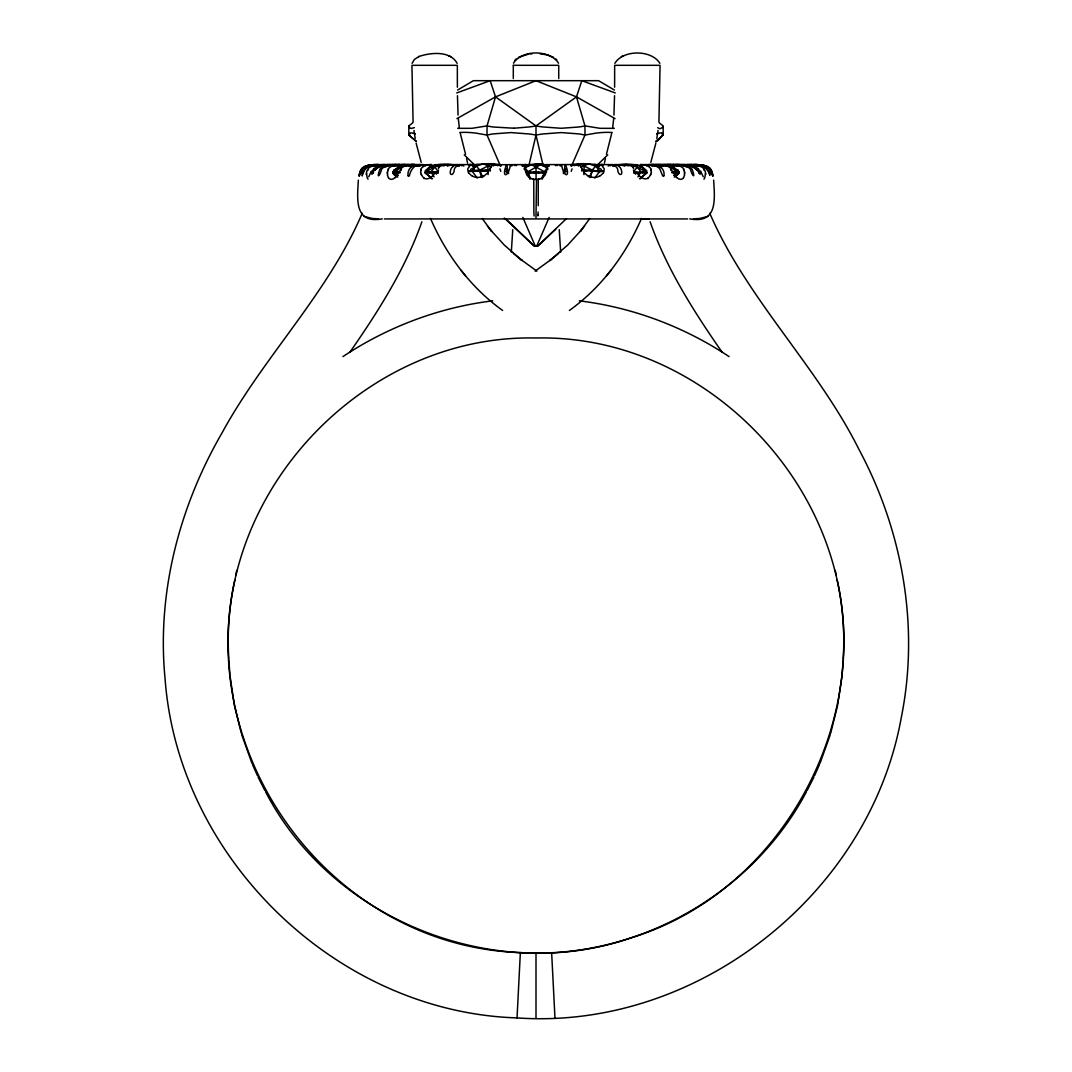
<?xml version="1.0" encoding="UTF-8"?>
<svg xmlns="http://www.w3.org/2000/svg" width="1072" height="1072" viewBox="0 0 1072 1072"><rect width="100%" height="100%" fill="white"/><g stroke="black" fill="none" stroke-linecap="round" stroke-linejoin="round"><path stroke-width="1.5" d="M378.617 164.606L375.428 164.646L375.321 165.624C376.513 163.453 370.001 165.423 373.485 164.713M378.215 165.691L378.215 164.579L373.739 164.686M381.297 165.691C379.863 163.587 374.155 165.436 371.193 166.482A8.777 8.616 16.5 0 0 367.924 168.987M392.781 165.691L392.781 164.579L388.546 164.981A32.991 30.07 -89.8 0 0 386.121 165.436L381.109 167.889A8 7.303 88.8 0 0 379.863 169.416C376.299 178.555 379.475 177.269 381.578 169.403A8 7.263 -88.3 0 1 382.838 167.889L387.394 165.557A31.41 28.636 89.8 0 1 390.248 164.994L396.345 164.579L399.039 165.825L395.434 164.619M394.938 165.691L395.608 164.619M395.086 165.691L395.086 164.592M397.658 165.691L397.658 164.592L400.191 164.78A48.28 47.57 -89.6 0 1 402.375 165.034L405.417 165.637L402.697 164.646L409.33 164.579L409.343 165.731M410.764 165.691L410.764 164.592L413.122 164.78A50.719 46.23 -89.8 0 1 414.623 164.967L417.611 165.544M420.063 165.852L420.063 164.579L416.405 165.008L431.614 164.579L431.614 167.111A4.543 3.725 89.9 0 0 431.641 167.594M458.387 165.852L458.387 164.579L447.212 164.579L442.254 165.704A11.162 6.566 83.2 0 0 438.488 167.915M468.853 165.691L468.853 164.592L470.219 164.78A50.491 26.746 -89.9 0 1 471.144 164.981L472.993 165.624M511.116 165.691L511.612 164.78A50.505 9.769 -90 0 1 511.947 164.981L512.63 165.624M513.3 65.312L513.3 78.564M529.823 179.171L527.92 171.748L524.53 167.058C532.154 163.976 541.414 163.48 549.186 165.852M529.943 172.78L529.943 172.016L525.95 172.016L527.92 173.048L536.295 173.061L544.576 173.048L546.479 172.016L529.943 172.016M534.164 172.78L534.164 172.016M539.042 179.078L538.251 179.252A10.733 10.613 -10 0 1 536.496 179.466L535.987 217.978M538.412 172.78L538.412 172.016M542.579 172.78L542.579 172.016M542.285 179.171L544.576 171.748L547.47 167.058C543.933 160.974 528.55 165.262 522.158 165.852M556.904 165.691L556.904 164.592L555.39 165.624M560.723 165.852L561.339 164.82M599.704 165.691L599.704 164.592L595.563 165.624M610.169 165.852C610.504 163.225 615.998 165.838 616.976 167.889A8.013 4.114 88.1 0 1 617.686 169.282C617.767 176.036 623.877 176.451 621.09 169.296A8.013 4.395 -87.8 0 0 620.42 167.862C619.268 165.798 613.961 163.199 613.613 165.852M626.169 165.678L626.169 164.592L628.058 164.592M633.673 173.048L635.642 172.78L635.656 172.016L633.686 171.748L637.157 167.058L636.647 164.686L630.148 164.686L627.83 165.865M612.608 165.838C621.988 163.909 633.378 163.038 642.383 167.058L645.934 173.048L637.532 172.686L640.935 171.748L645.934 171.748L647.341 172.672L639.917 178.515M639.301 172.78L639.301 172.016M642.423 172.78L642.423 172.016M644.942 172.78L644.942 172.016M646.738 172.766L646.738 172.016M649.351 165.852L649.351 164.579L640.386 164.579L644.285 165.075M655.22 165.691L655.22 164.579L658.61 164.887M659.494 165.691L659.494 164.592L657.149 164.78A50.84 46.337 -89.8 0 0 655.675 164.954L649.351 164.579M670.549 165.691L669.745 164.592M673.698 165.691L673.698 164.592L671.809 164.78A48.28 47.57 89.6 0 0 669.625 165.034L666.583 165.637L669.303 164.646L662.657 164.753M675.655 165.691L675.655 164.579L683.172 165.611M676.767 165.691L676.767 164.592M677.491 165.691L677.491 164.579L679.34 164.713M689.899 165.691L689.899 164.579L686.964 164.579L686.964 165.624M690.301 164.606L693.142 164.579L693.142 165.691L689.899 164.579M696.478 165.691L696.478 164.579L693.383 164.606M376.446 165.624L375.83 164.619M396.573 164.619C395.434 166.2 396.265 163.882 397.833 164.86A46.016 45.989 88 0 1 400.539 165.115L403.407 165.302M564.086 171.051L563.43 172.23L564.086 171.051L566.003 171.105M564.086 172.351L564.944 171.172M581.707 171.024L581.707 170.26L583.838 169.992L603.389 171.172M583.918 174.615L584.173 163.842M583.825 171.292L585.955 171.024L585.955 170.26M602.236 171.105L599.422 171.801L588.086 170.381M590.176 171.078L590.176 170.327M590.471 177.47L592.213 170.113L595.617 166.147L595.027 164.338C587.121 164.163 578.344 162.274 570.961 165.691M594.169 171.212L594.169 170.461M597.787 171.399L597.787 170.649M600.91 171.641L600.91 170.89M674.248 177.135L679.005 173.048L673.444 172.686L676.03 171.748C681.028 171.185 679.152 173.959 675.293 176.331M674.824 172.78L674.824 172.016M671.461 165.115A46.016 45.989 -88 0 1 674.194 164.78C675.856 164.271 676.526 165.838 675.427 164.619M677.062 172.78L677.062 172.016M679.273 172.096L678.107 172.002L679.273 172.672M678.549 172.78L678.549 172.016M678.697 173.048L678.697 171.734L673.296 167.058L668.901 164.686L657.953 164.659L654.858 165.838M679.005 173.048L679.005 171.748L673.296 167.058L666.864 164.673L671.434 164.592M704.076 168.987A8.777 8.616 -16.5 0 0 700.766 166.562L695.42 165.048L696.17 164.619M693.839 167.058L699.949 171.748L698.462 172.016L699.158 173.061L699.172 171.748L689.778 164.686L676.7 165.209M699.949 171.748L699.949 173.048L699.949 171.748L696.251 169.403M385.036 164.619L381.538 165.611L385.036 164.579L380.118 164.713M400.727 164.994L402.255 164.592M404.184 164.874L407.025 164.82A41.004 39.838 82.8 0 1 410 165.168L410.348 165.302A22.284 21.708 -85.7 0 1 411.661 165.584M614.618 87.207L614.658 65.312L660.057 65.312L658.918 122.101M673.484 165.195L671.005 165.825M693.329 165.289L693.343 164.592M383.119 165.597L387.608 164.579L400.566 164.592M400.74 165.276L400.714 167.111A4.502 4.275 -86.7 0 0 400.781 167.768M403.367 165.637L406.1 164.686L421.845 164.78M640.386 164.699L640.386 166.522M662.509 164.793L662.509 165.584M662.509 164.632L659.722 164.82A41.004 39.007 78.6 0 0 656.828 165.222L656.493 165.302A22.284 21.185 87.8 0 0 655.206 165.57L650.302 164.659L665.819 164.592L668.633 165.637M408.11 175.728A1.353 0.817 -76.5 0 0 409.41 175.714C410.067 170.917 415.092 163.359 419.46 165.704M533.052 179.104L533.749 179.252L533.883 211.988A9.809 0.777 90 0 0 534.03 215.016L534.137 215.981M665.819 165.235L669.585 164.954A50.866 50.103 -89.6 0 1 671.166 164.78L671.514 164.753M418.16 164.793L419.474 164.686M538.238 205.677L538.251 179.252M662.657 164.927L662.657 165.731M572.341 165.637L571.724 164.753M660.084 164.713L662.04 164.74M387.126 173.155L387.166 172.351M400.74 165.503C400.044 164.043 398.208 164.807 401.41 164.82A40.991 40.401 -65.2 0 1 404.412 165.249C406.945 165.865 407.454 162.569 410.764 167.058M400.727 166.08L396.211 164.632M614.551 95.716L613.934 115.093M660.044 166.656L660.057 165.852M545.501 164.592L578.063 164.579L578.036 165.691M843.155 659.066C854.732 489.422 705.979 334.008 536 338.002C366.021 334.008 217.268 489.422 228.845 659.066M651.387 172.11L650.918 174.669M358.37 180.123C357.123 200.008 354.443 224.021 382.315 218.822M488.082 174.615L487.827 163.842M536.094 179.171L535.973 164.686M624.293 164.78L624.735 165.798M525.722 166.977L525.829 164.994M663.193 134.965C663.635 131.963 658.061 142.683 655.582 141.584L663.179 135.059L663.179 125.906L659.334 122.905M709.731 213.194C747.09 299.624 817.561 366.142 859.369 450.213C902.718 531.323 919.588 627.053 901.271 717.597C869.66 894.41 696.465 1030.607 517.039 1017.904L520.362 952.606C334.397 946.415 194.93 760.276 234.848 579.898M512.751 229.663L511.331 252.148M366.155 174.414L366.771 171.212A8.161 6.097 -47.3 0 1 367.227 170.341M842.123 674.127L843.115 660.58M537.956 214.949L537.956 215.016A9.809 0.777 -90 0 0 538.117 212.028M537.943 215.15L537.876 215.874M410.04 133.531L408.807 134.965L416.418 141.504L408.821 135.059L410.147 133.089A140.472 14.485 41.3 0 1 411.929 132.941L415.373 133.866M613.693 118.496L612.648 127.876M842.016 675.628L837.58 705.483L830.653 733.302M546.894 170.019L545.353 174.414M658.034 130.449L656.788 138.489M545.474 171.064L545.099 172.766M525.24 166.482L525.427 165.651M359.227 174.401L360.179 171.212M604.42 163.118L605.412 158.535M611.643 133.652L606.444 154.221M655.876 143.112L650.811 162.368M670.603 170.18L671.273 166.415M235.719 575.021L236.778 570.398M420.773 170.609L420.974 169.885M528.777 166.013L536 135.059L536 125.906L495.519 96.869L490.172 80.681L456.712 92.956M684.686 174.937L683.534 177.604M545.943 171.038L545.018 173.074M412.104 63.369L414.274 59.523L419.139 56.401M513.488 63.194C521.997 49.486 549.976 49.593 558.552 63.194M614.832 63.369C623.154 49.459 651.575 49.62 659.896 63.369M360.366 174.401L361.492 171.212M615.087 118.644L576.481 96.869L536 80.681L495.519 96.869L487.036 125.906L487.036 135.059L500.316 165.597M468.611 171.172L472.578 170.488L476.973 164.338C484.879 164.163 493.656 162.274 501.039 165.691M392.727 172.096L398.704 167.058L403.099 164.686L405.136 164.673C400.727 165.932 386.228 171.815 396.707 176.331M571.684 165.597L584.964 135.059L584.964 125.906L576.481 96.869L581.828 80.681L615.288 92.956M830.251 734.749L820.08 763.17M663.876 175.714C665.498 167.795 656.761 163.48 650.155 164.78M476.839 164.686L472.712 166.374M498.051 165.034L498.319 164.338M421.899 221.757C405.337 268.858 378.322 311.228 350.035 352.018M397.766 169.389L398.704 167.058M362.269 213.194C327.818 293.795 263.618 356.494 221.958 433.034C179.225 506.815 156.686 593.191 165.061 678.549C178.046 858.163 336.675 1012.236 517.039 1017.904M362.738 167.889A8 7.986 0 0 0 361.358 169.403L358.973 176.076L361.09 169.832M699.949 173.048L699.158 173.061M378.161 167.058L371.93 172.016L382.222 164.686L422.261 164.646M490.239 168.599L491.646 165.812M371.904 174.414L373.337 171.212M536.724 246.037L549.172 217.402M814.586 775.579L819.477 764.55M361.492 170.904L361.773 170.314A8.254 4.864 -57 0 0 361.385 171.185M641.512 218.42C625.82 254.587 601.633 287.35 569.406 310.451M490.051 169.014L487.519 173.061L484.356 175.674M438.582 170.019L436.371 174.16M589.332 177.429L592.213 171.426M662.871 127.153C664.372 124.714 660.875 130.931 657.699 127.689M807.189 790.439L813.97 776.959M398.677 172.914L401.585 167.969L404.868 165.812A21.909 17.688 77.2 0 1 406.435 165.329M686.013 167.058L687.259 164.686L689.778 164.686L692.552 167.058M806.439 791.752C752.343 894.45 636.192 959.668 520.362 952.579M541.387 178.609L544.576 173.048M397.551 174.937L395.514 177.604M589.814 218.46L580.22 231.498L584.562 225.937M603.134 173.034L600.508 175.661A12.449 11.323 53.6 0 1 599.422 176.304M594.799 178.046L599.422 171.801L599.422 170.488L595.617 166.147L588.582 163.842L581.185 167.219L581.761 168.599M432.083 178.515L424.659 172.672L429.617 167.058C438.595 162.89 450.066 163.936 459.392 165.838M637.961 176.88L640.935 171.748L637.157 167.058L633.391 164.686M559.37 165.624L560.053 164.981A50.505 9.769 90 0 1 560.388 164.78L560.884 165.691M610.933 270.385L606.404 275.96M581.292 230.118L567.678 245.086L549.842 260.536L558.646 253.394M426.442 170.555L429.617 167.058L435.353 164.686L441.852 164.686L444.17 165.865M514.801 60.421L516.128 58.987M673.739 175.406L676.03 173.061L676.03 171.748L668.901 164.686M403.099 164.686L395.97 171.748L392.995 171.748L405.43 164.686M639.997 178.93L645.934 173.048M597.064 165.302L607.757 154.837M537.742 246.037L566.472 218.594M555.711 229.247L537.782 246.037L534.218 246.037L504.322 218.058M372.842 173.061L372.828 171.748L373.538 172.78L372.842 173.061C370.416 172.86 374.101 170.167 375.749 169.403M689.685 218.822C717.557 224.021 714.877 200.022 713.63 180.123M379.448 167.058L382.222 164.686M425.182 170.796L429.617 167.058M563.792 170.783L566.016 168.92M363.328 167.42L362.577 167.889A8 8 0 0 0 361.21 169.403M661.236 167.058L664.251 164.686L668.553 165.289M412.666 122.905L408.821 125.906L410.147 128.144A132.499 14.579 -44.8 0 0 411.929 128.305L414.395 127.648M551.531 259.183L535.116 271.136M513.97 128.225L529.715 126.911A95.06 55.838 -10.2 0 0 536 125.906L576.481 96.869M469.951 165.812L467.901 168.585A6.579 4.543 47.3 0 0 467.754 168.974L468.022 171.212A9.045 7.933 -11.5 0 0 468.692 173.128M363.18 167.42L364.627 166.642M506.48 164.941C501.173 177.349 507.954 178.582 510.46 164.927M342.96 356.587C387.702 326.826 439.332 307.342 492.705 300.843M438.609 164.686L426.066 171.748L426.066 173.048L432.003 178.93M397.752 177.135L392.995 173.048L400.084 172.78M412.506 165.691L412.506 164.592L414.851 164.78A50.84 46.337 89.8 0 1 416.325 164.954C411.072 165.369 407.025 170.528 408.124 175.714M457.583 90.048L473.395 80.681L598.605 80.681L614.417 90.048M527.92 171.748L540.395 164.686L547.47 167.058M456.913 118.644L495.519 96.869M470.554 169.416L476.383 166.147L483.418 163.842L490.815 167.219M363.81 167.004L365.324 166.321M477.201 178.046L472.578 171.801L472.578 170.488L479.787 170.113L492.236 163.842L497.917 165.678M537.501 165.825L539.779 164.646L542.593 165.597M447.52 165.825L449.838 164.646L452.652 165.597M506.681 164.82L507.297 167.111A4.556 0.951 90 0 0 507.686 170.689M510.661 164.82L511.277 165.852M387.019 165.852L389.377 164.659L394.509 165.383M373.739 165.879L376.218 164.686L380.332 164.659M393.303 173.048L393.893 172.002L392.767 172.766M518.473 57.352L528.255 54.203M377.759 166.482L381.243 165.343M387.903 165.852L390.436 164.659L393.21 165.597L396.359 164.659L396.345 165.691M401.812 165.879L404.372 164.686L407.146 165.597M685.169 165.852L687.956 164.646L692.914 165.209M599.007 165.624L600.856 164.981A50.491 26.746 89.9 0 1 601.781 164.78L603.147 164.592L603.147 165.691M370.711 166.468C371.85 166.482 375.87 162.904 375.522 165.691M379.488 166.468L383.655 164.673L386.831 165.852M672.827 165.825L674.904 164.713M386.898 164.686L384.232 165.879L381.82 164.673L379.019 165.624L379.032 164.673M665.377 165.825L668.044 164.646M661.866 165.825L665.819 164.592L663.112 165.584M366.088 166.482L369.827 165.329L368.379 165.624A18.452 18.371 -49.8 0 0 367.723 165.812L366.262 166.321A9.032 9.018 0 0 0 362.792 168.652M364.775 166.482L366.584 165.812A18.465 18.438 11.3 0 1 367.106 165.664L368.714 165.302M374.021 165.879L377.424 164.686L374.289 165.879M372.172 165.879L375.361 164.659M412.157 166.455L417.356 164.78A40.441 38.11 89.8 0 1 421.283 165.356L421.792 165.49M671.273 166.187L675.816 164.659M571.041 165.865L573.681 164.338M708.27 216.289L699.855 218.474L693.49 218.822M656.533 165.838L659.32 164.659L662 165.611M525.133 164.673L522.278 165.852L524.999 164.673L531.565 164.686L544.576 171.748M395.675 165.852L398.556 164.659L401.183 165.597L400.204 164.619M612.795 165.825L615.301 164.659M372.306 165.879L375.2 164.686L373.659 164.78M392.017 165.852L394.925 164.659L397.538 165.597M673.31 165.852L676.191 164.673L678.817 165.624L681.564 164.659L684.097 165.852M676.566 165.852L679.474 164.673L683.454 164.981A32.991 30.07 89.8 0 1 685.879 165.436L690.891 167.889A8 7.303 -88.8 0 1 692.137 169.416C695.715 178.461 692.633 177.215 690.422 169.403A8 7.263 88.3 0 0 689.162 167.889L684.606 165.557A31.41 28.636 -89.8 0 0 681.752 164.994L677.062 164.579L674.462 165.597M418.589 56.628C430.462 52.448 450.227 50.478 457.168 63.369M621.318 56.628L623.395 55.798M671.554 165.825L674.583 164.646M411.233 165.865L414.315 164.673L423.882 164.659M365.163 166.321L366.034 166.053M410.924 165.852L414.047 164.659L417.142 165.838M656.627 133.866L660.071 132.941A140.472 14.485 -41.3 0 1 661.839 133.089L662.925 134.027L661.96 133.531M654.55 165.852L657.685 164.673L660.767 165.865M389.9 165.624L392.526 164.673L395.434 165.852M385.478 165.637L388.104 164.686L385.706 164.686M379.475 166.589L384.741 164.686L385.987 167.058M410 165.611L412.68 164.659L415.467 165.838M652.969 165.624L655.649 164.673L660.459 164.887M403.179 165.624L405.899 164.673L402.63 164.686M383.642 165.624L386.429 164.673M387.22 165.624L390.02 164.673M441.852 164.686L434.843 167.058L431.065 171.748L434.039 176.88M407.749 164.686L400.7 167.058L401.397 170.18M671.26 165.852L671.032 164.592L668.191 165.597A22.11 22.056 78.1 0 1 669.504 165.302L669.826 165.235A40.924 40.656 61.1 0 1 672.881 164.766L674.409 164.686L674.342 165.691M679.809 165.597L682.623 164.659L689.001 165.637M377.706 165.624L380.547 164.673M381.645 164.673L376.567 165.624M438.167 165.611L441.007 164.659M528.121 165.597L530.948 164.646M619.348 165.597L622.162 164.646L624.48 165.825M664.854 165.597L667.668 164.659L697.323 164.686C700.512 164.673 694.267 164.606 698.261 164.686M618.477 165.624L621.304 164.673M676.07 165.597L678.911 164.659M365.887 166.053L367.2 165.691A29.56 29.534 88.1 0 1 370.738 165.008L371.006 164.967M574.083 165.678L579.764 163.842L592.213 170.113M493.281 164.74L526.499 164.592M393.491 165.637L390.985 166.642A8.536 7.986 57.8 0 0 388.211 168.92M415.775 165.624L419.795 165.678M426.066 173.048L438.327 173.048M609.258 165.182L612.675 164.592L594.585 164.592M652.205 165.678L656.225 165.624M393.625 165.637L395.3 165.209M387.421 165.611L394.509 164.579L394.509 165.691M388.828 165.611L394.268 164.726M377.143 165.637L378.537 165.316M662.885 165.624L664.359 165.289A42.076 41.259 -89.7 0 1 668.03 164.793L670.255 164.659M668.995 165.611L673.444 164.659L676.325 165.852M373.498 165.597L374.865 165.343M374.302 165.597L376.929 165.075M651.468 165.544L653.143 165.182A44.394 41.835 89.8 0 1 656.064 164.78L658.489 164.592L658.489 165.691A22.566 21.025 -89.2 0 1 660.004 165.316L660.231 165.235A40.857 38.217 77.5 0 1 663.072 164.766L664.426 164.686M654.389 165.544L657.377 164.967A50.719 46.23 89.8 0 1 658.878 164.78L661.236 164.592L661.236 165.691M372.399 165.329C366.316 165.235 363.314 171.708 362.202 175.969C361.974 169.269 368.152 164.847 374.356 164.981M488.175 171.292L469.764 171.105M650.208 165.49L650.717 165.383A40.441 38.11 -89.8 0 1 654.644 164.793L659.843 166.455M564.944 171.922L566.003 171.681M371.153 165.41L376.567 165.008M670.402 165.329L669.236 165.597A22.11 22.097 8.9 0 1 670.536 165.316L670.844 164.847M403.447 165.289L408.914 164.82A40.857 38.217 -77.5 0 1 411.782 165.195L411.996 165.276A22.566 21.025 89.2 0 1 413.578 165.704L413.511 164.592L415.936 164.78A44.394 41.835 -89.8 0 1 418.871 165.168L420.532 165.544M395.086 165.289L396.064 165.101M427.715 165.075L431.614 164.579M378.671 165.289L383.454 164.686M372.587 165.289L373.418 165.142M375.146 165.289L379.18 164.74M368.781 165.289L371.662 164.874M669.786 165.235L669.719 165.249A22.525 22.365 -84.8 0 0 667.923 165.664M505.997 171.681L508.57 172.23L507.914 171.051L505.997 171.105M667.588 165.235L667.387 165.262A22.391 22.083 83.5 0 0 665.913 165.57M426.066 171.748L438.314 171.748L434.843 167.058L434.991 164.673M472.94 164.74L474.025 164.579L473.985 167.111A4.489 2.787 89.3 0 0 474.266 168.867M669.826 165.235L669.933 165.235A41.004 40.857 -64.3 0 1 672.975 164.78L673.564 164.766M385.076 165.182L389.525 164.659L392.191 165.597M670.844 165.182L672.801 164.954A51.067 51.041 87.9 0 1 674.342 164.78L670.59 164.82A40.991 40.401 65.2 0 0 667.588 165.249M396.05 165.075L397.98 164.82A40.977 40.79 2.8 0 1 401.022 165.289M419.353 164.941L420.787 164.753M373.445 165.101L375.388 164.847L374.664 164.954M366.624 165.785A28.435 28.421 -87.9 0 1 370.604 165.021L374.57 164.713M371.595 165.021L372.453 164.914M476.383 166.147L479.787 170.113L488.162 169.992L490.293 170.26L490.293 171.024M409.491 165.584C409.759 163.976 416.258 164.163 416.78 165.691M413.39 164.887L419.031 165.624M530.144 53.975L532.087 53.747M371.394 164.9L373.418 164.82M397.926 164.82L399.119 164.82A40.924 40.656 -61.1 0 1 402.161 165.182L402.067 165.235A41.004 40.857 64.3 0 0 399.025 164.78L397.632 164.78A51.067 51.041 -87.9 0 1 399.199 164.954L403.005 165.611M375.16 164.874L376.661 164.74M613.613 164.579L626.169 164.592L629.746 165.704A11.162 6.566 -83.2 0 1 633.512 167.915M651.253 164.82L653.84 164.592L653.853 165.584M677.316 172.096L678.107 172.002M375.508 164.847L377.625 164.673M458.387 164.579L454.059 165.651L451.58 167.889A8.013 4.395 87.8 0 0 450.897 169.282C448.163 176.424 454.193 176.049 454.327 169.296A8.013 4.114 -88.1 0 1 455.024 167.862C456.042 165.852 461.496 163.212 461.831 165.852M409.96 164.74L411.916 164.579L411.943 166.187M399.668 164.659L397.953 164.713M668.419 164.82L670.616 164.632M674.368 164.78L674.02 164.82A40.977 40.79 -2.8 0 0 670.978 165.289M669.531 164.713L668.834 164.78A46.431 45.547 89.6 0 0 666.275 165.101L663.689 165.624A22.566 21.976 -77.3 0 1 665.216 165.316L665.39 165.235A42.424 34.076 -70.3 0 0 662.014 164.9M614.323 128.345L600.025 128.318L584.964 125.906A85.398 50.17 10.2 0 1 578.893 127.005L561.138 128.278L542.285 126.911A95.06 55.838 10.2 0 1 536 125.906M686.964 164.579L690.462 165.624L684.392 164.579L670.831 164.579C670.804 166.214 671.943 163.922 674.261 164.833M674.315 164.686L673.243 164.659M373.337 164.713L374.289 164.659M265.561 791.752C331.824 920.071 495.13 985.195 631.488 937.705C778.017 892.748 870.223 728.746 837.152 579.898M667.816 165.584L667.816 164.592L664.975 164.82A41.004 39.838 -82.8 0 0 662 165.168L661.705 165.289A22.284 21.708 85.7 0 0 660.339 165.584M671.273 165.155L673.337 164.619M676.191 164.632L672.961 165.825L676.566 164.619M676.392 164.619L676.914 165.691L677.062 164.579L679.983 165.852M671.916 172.78L673.444 172.686M398.261 175.406L395.97 173.061L395.97 171.748L400.084 172.016M635.642 172.78L637.532 172.686M459.794 132.472L464.109 132.352A93.103 45.024 29.3 0 1 475.874 133.102L487.036 135.059A84.179 50.974 10.6 0 1 493.093 133.906L510.862 132.58L529.715 134.013A93.693 56.722 10.6 0 1 536 135.059A93.693 56.722 -10.6 0 1 542.285 134.013L561.138 132.58L578.907 133.906A84.179 50.974 -10.6 0 1 584.964 135.059L596.126 133.102A93.103 45.024 -29.3 0 1 607.891 132.352L612.206 132.472M585.955 171.024L588.086 170.944M637.009 164.673L642.383 167.058L646.818 170.796M513.97 128.225L493.107 127.005A85.398 50.17 -10.2 0 1 487.036 125.906L471.975 128.318L457.677 128.345M535.933 179.453L535.571 179.453A10.733 10.613 10 0 1 533.749 179.279M374.677 164.686L414.047 164.659M513.327 65.312L558.726 65.312L558.726 78.564M401.451 165.691L401.451 164.592L405.216 164.646M443.942 164.592L447.707 164.78M477.415 164.592L459.325 164.592L462.742 165.182M686.294 164.686L683.896 164.686L686.522 165.637M363.73 216.289L372.145 218.474L378.51 218.822M384.392 218.929L687.621 218.929M649.123 219.103L640.949 219.117M648.118 164.659L657.685 164.673M649.739 164.646L687.259 164.686L692.525 166.589M663.34 164.646L670.992 164.659M456.699 164.659L459.205 165.825M635.656 172.016L637.532 172.11M693.785 165.691C693.745 163.359 698.663 165.115 699.828 165.879M690.462 165.383L690.462 164.579L697.698 165.597M697.068 164.606L701.289 166.468M693.169 164.592L694.361 164.659M671.916 172.016L673.444 172.11M398.891 164.619L398.302 165.691M690.502 164.619L691.882 164.713M546.345 164.673L549.119 165.852L546.211 164.659M693.785 164.632C700.726 164.364 709.704 167.044 709.771 175.393C709.718 172.605 704.09 163.882 696.921 164.914M398.663 164.619L399.99 164.686M696.679 164.579L696.679 165.624L697.376 164.699M691.668 164.659L695.728 165.048M694.375 164.673L696.947 164.887M401.745 164.659L403.581 164.82M404.077 165.664A22.525 22.365 84.8 0 0 402.402 165.289L402.442 165.302A22.11 22.056 -78.1 0 1 403.796 165.597L401.008 164.659L403.97 164.78A42.076 41.259 89.7 0 1 407.641 165.276L409.115 165.624M397.096 164.713L399.173 165.825M698.515 164.713L703.219 165.289M698.864 164.726L700.606 164.9M697.631 164.726L698.341 164.78M693.249 164.766L690.703 164.579L690.703 165.691M695.339 164.74L696.304 164.833M697.818 164.74L698.917 164.833M624.788 164.579L626.128 164.726M400.486 164.753L400.834 164.78A50.866 50.103 89.6 0 1 402.415 164.954L404.291 165.249M679.313 164.74L684.579 165.611M411.594 164.753L412.278 164.82A41.004 39.007 -78.6 0 1 415.172 165.222L415.507 165.302A22.284 21.185 -87.8 0 1 416.794 165.57M693.195 164.78L695.433 165.008M698.582 164.82L701.932 165.289L700.472 165.048M393.893 172.002L394.684 172.096M696.72 164.887L698.1 165.034M539.953 53.747L547.39 54.953L553.554 57.352M579.295 300.843C632.668 307.342 684.298 326.826 729.04 356.587M700.994 164.967L701.396 165.008A28.435 28.421 87.9 0 1 705.376 165.785L707.225 166.482M674.757 164.927L675.762 165.048M695.634 165.075L696.854 165.289M698.582 165.142L699.413 165.289M675.936 165.101L676.727 165.249M401.035 165.235L401.464 165.316A22.11 22.097 -8.9 0 1 402.764 165.611L402.858 165.624M599.06 164.74L597.975 164.579L598.015 167.111A4.489 2.787 -89.3 0 1 597.734 168.867M404.412 165.235L404.72 165.289A22.391 22.083 -83.5 0 1 406.087 165.57M703.286 165.302L704.894 165.664A18.465 18.438 -11.3 0 1 705.416 165.812M699.721 165.356L700.86 165.57M693.463 165.316L694.857 165.637M697.135 165.343L697.926 165.463M709.208 168.652A9.032 9.018 0 0 0 705.738 166.294L704.277 165.812A18.452 18.371 49.8 0 0 703.755 165.664L702.147 165.302L703.353 165.557M690.757 165.343L694.241 166.482M668.593 165.302L669.933 165.624M697.725 165.463L698.502 165.597M677.491 165.383L678.375 165.637M703.272 165.584L705.912 166.482M678.509 165.637L681.015 166.642A8.536 7.986 -57.8 0 1 683.789 168.92M500.369 164.78L499.659 164.592L499.659 165.637M706.113 166.053L704.8 165.691A29.56 29.534 -88.1 0 0 701.262 165.008M655.327 165.557L659.602 168.411L662.59 175.714A1.353 0.817 76.5 0 0 663.89 175.728M393.089 164.659L395.93 165.597M450.696 164.673L453.523 165.624M630.993 164.659L633.833 165.611M691.453 164.673L694.294 165.624M664.251 164.686L671.3 167.058L679.005 171.748M630.148 164.686L637.157 167.058L645.934 171.748M692.981 165.624L690.18 164.673L687.809 165.852L685.102 164.686M685.571 164.673L688.358 165.624M684.78 165.624L681.98 164.673L684.981 165.852M666.101 164.673L668.821 165.624M406.261 164.646L408.888 165.584M682.1 165.624L679.219 164.579L679.219 165.691M414.315 164.673L417.45 165.852M657.953 164.659L661.076 165.852M705.966 166.053L706.837 166.321M397.417 164.646L400.446 165.825M697.711 165.879L694.683 164.686L697.979 165.879M448.605 55.798L450.682 56.628M696.8 164.686L699.694 165.879M395.809 164.673L398.69 165.852M595.161 164.686L599.288 166.374M498.185 164.686L500.959 165.865M407.454 164.646L410.134 165.825M403.956 164.646L406.623 165.825M688.505 164.686L692.512 166.468M706.676 166.321L708.19 167.004M476.437 165.624L472.296 164.592L472.296 165.691M667.628 164.686L670.188 165.879M565.319 164.82L564.703 167.111A4.556 0.951 -90 0 1 564.314 170.689M400.995 165.825L398.516 164.646L398.516 165.584M698.261 165.879L695.782 164.686L695.554 165.624M666.57 164.686L671.286 167.111A4.502 4.275 86.7 0 1 671.219 167.768M707.373 166.642L708.82 167.42M595.617 166.147L601.446 169.416M587.644 175.674L584.481 173.061L581.949 169.014M561.54 164.927C564.073 178.676 570.827 177.242 565.52 164.941M602.049 165.812L604.099 168.585A6.579 4.543 -47.3 0 1 604.246 168.974L603.978 171.212A9.045 7.933 11.5 0 1 603.308 173.128M536.884 271.136L520.469 259.183L504.322 245.086L490.708 230.118L482.186 218.46M502.594 310.451C470.367 287.35 446.18 254.587 430.488 218.42M708.672 167.42L709.423 167.889A8 8 0 0 1 710.79 169.403L713.027 176.156L710.642 169.403A8 7.986 0 0 0 709.262 167.889M520.469 259.183L522.158 260.536L513.354 253.394M505.984 168.92L508.208 170.783M505.528 218.594L534.258 246.037M464.243 154.837L474.936 165.302M409.129 127.153L408.821 126L408.821 135.059M676.486 177.604L674.449 174.937M555.899 58.987L556.797 59.952M642.383 167.058L645.558 170.555M465.596 275.96L461.067 270.385M516.61 165.624L515.096 164.592L515.096 165.691M487.438 225.937L491.78 231.498L490.708 230.118M580.354 165.812L581.171 167.232M468.866 173.034L471.492 175.661A12.449 11.323 -53.6 0 0 472.578 176.304M721.965 352.018C693.678 311.228 666.663 268.858 650.101 221.757M388.466 177.604L387.314 174.937M635.629 174.16L633.418 170.019M526.647 174.414L525.106 170.019M526.861 173.168L526.044 171.011M527.92 173.048L530.774 178.609M673.323 172.914L670.415 167.969L667.213 165.852A21.909 17.688 -77.2 0 0 665.565 165.329M258.03 776.959L264.811 790.439M698.663 171.212L700.096 174.414M479.787 170.113L482.668 177.429M710.508 170.904L710.227 170.314A8.254 4.864 57 0 1 710.615 171.185M710.508 171.212L711.634 174.401M252.523 764.55L257.414 775.579M522.828 217.402L535.276 246.037M711.821 171.212L712.773 174.401M673.296 167.058L674.234 169.389M251.92 763.17L241.749 734.749M421.082 174.669L420.613 172.11M651.026 169.885L651.227 170.609M479.787 171.426L481.529 177.47M421.189 162.368L416.124 143.112M241.347 733.302L234.42 705.483L229.984 675.628M526.901 172.766L526.526 171.024M546.573 165.651L546.76 166.482M465.556 154.221L460.357 133.652M536 135.059L543.223 166.013M835.222 570.398L836.281 575.021M466.588 158.535L467.58 163.118M415.212 138.489L413.966 130.449M459.352 127.876L458.307 118.496M684.834 172.351L684.874 173.155M228.885 660.58L229.877 674.127M560.669 252.134L559.249 229.663M413.082 122.101L411.929 65.312L457.329 65.312L457.382 87.207M705.845 174.414L705.229 171.212A8.161 6.097 47.3 0 0 704.773 170.341M458.066 115.093L457.449 95.716M546.171 164.994L546.291 167.111M551.638 952.606L554.961 1017.891M447.265 165.798L447.212 164.606M493.951 165.369L493.937 164.579M652.54 165.704L651.856 164.632L651.937 165.852M390.69 165.624L390.69 164.619M387.622 165.611L387.608 164.619M445.831 164.646L445.831 165.356M640.386 166.616L640.386 167.111A4.543 3.725 -89.9 0 1 640.359 167.594M507.914 171.051L507.914 172.351M507.056 171.172L507.056 171.922M486.045 170.26L486.045 171.024M481.824 170.327L481.824 171.078M477.831 170.461L477.831 171.212M474.213 170.649L474.213 171.399M471.09 170.89L471.09 171.641M436.344 172.016L436.358 172.78M432.699 172.016L432.699 172.78M429.577 172.016L429.577 172.78M427.058 172.016L427.058 172.78M425.262 172.016L425.262 172.766M422.649 165.852L422.649 164.579M397.176 172.016L397.176 172.78M394.938 172.016L394.938 172.78M393.451 172.016L393.451 172.78M392.995 171.748L392.995 173.048M382.101 165.691L382.101 164.579M372.051 171.748L372.051 173.048M536 953.008L536 1018.373M395.233 164.592L395.233 165.691M564.622 172.806A13.333 3.484 86.4 0 1 563.323 173.476M678.268 170.006A4.556 4.181 90 0 1 677.933 170.394M660.459 164.914A30.351 27.135 89.8 0 1 664.211 165.584M658.61 164.914A31.436 28.1 -89.9 0 1 662.362 165.584M545.273 167.326A21.185 0.965 88.8 0 1 545.3 166.91M665.457 165.369A40.816 39.396 -61.8 0 1 668.432 164.954M649.217 165.316A40.843 35.698 -73.7 0 1 651.253 164.994M622.859 165.651A41.795 29.333 -72.2 0 1 624.266 165.369M608.146 166.026A24.401 14.392 -88.9 0 1 609.285 165.49M578.518 165.932A33.808 9.514 -75.6 0 1 580.488 165.209M582.324 169.443A6.633 0.737 61.9 0 1 582.15 169.081M589.506 176.518A12.462 11.149 54 0 1 587.67 175.62M599.395 176.264A13.588 12.288 55.8 0 1 589.52 176.451M599.127 165.356A34.505 16.482 -89.7 0 1 601.995 164.311M571.229 171.373A24.589 5.655 -87.3 0 1 572.073 168.867M508.677 173.476A13.333 3.484 -86.4 0 1 507.378 172.806M394.067 170.394A4.556 4.181 -90 0 1 393.732 170.006M407.789 165.584A30.351 27.135 -89.8 0 1 411.541 164.914M409.638 165.584A31.436 28.1 89.9 0 1 413.39 164.914M403.166 164.78A46.431 45.547 -89.6 0 1 405.725 165.101L408.311 165.624A22.566 21.976 77.3 0 0 406.784 165.316L406.757 165.262A42.424 34.076 70.3 0 1 409.986 164.9M526.7 166.91A21.185 0.965 -88.8 0 1 526.727 167.326M403.568 164.954A40.816 39.396 61.8 0 1 406.543 165.369M420.747 164.994A40.843 35.698 73.7 0 1 422.783 165.316M447.734 165.369A41.795 29.333 72.2 0 1 449.141 165.651M462.715 165.49A24.401 14.392 88.9 0 1 463.854 166.026M491.512 165.209A33.808 9.514 75.6 0 1 493.482 165.932M489.85 169.081A6.633 0.737 -61.9 0 1 489.676 169.443M484.33 175.62A12.462 11.149 -54 0 1 482.494 176.518M482.48 176.451A13.588 12.288 -55.8 0 1 472.605 176.264M470.005 164.311A34.505 16.482 89.7 0 1 472.873 165.356M499.927 168.867A24.589 5.655 87.3 0 1 500.771 171.373M545.42 174.455A10.854 10.774 35.8 0 1 539.095 179.252M547.725 168.237A7.665 3.899 -63.3 0 1 547.832 169.309M546.867 165.865A8.831 1.796 -79.6 0 1 547.551 166.91M705.952 166.374A8.777 8.656 76.7 0 1 709.356 168.88M709.785 168.559A7.558 6.754 54 0 1 710.723 170.033M712.666 175.888A11.658 1.219 70.8 0 1 711.473 173.128M711.178 171.118A10.961 0.777 80.6 0 1 711.433 172.94M711.299 170.354A8.174 5.199 55 0 1 711.728 171.225M709.945 169.456A7.504 5.588 52.3 0 1 710.696 170.609M707.172 166.602A8.764 8.509 41.7 0 1 710.481 169.068M694.294 166.294A8.777 8.013 84.5 0 1 697.591 168.773M697.979 168.291A7.504 5.762 65 0 1 699.011 169.845M698.287 170.26A8.161 3.136 61.1 0 1 698.77 171.185M703.299 176.786A11.913 1.635 70.6 0 1 700.673 170.984M705.296 173.57A11.913 3.363 80.9 0 1 703.956 179.198M703.567 169.322A7.504 6.258 40.9 0 1 704.331 170.502M674.556 173.758A9.809 1.997 65.2 0 1 673.725 172.163M683.574 177.697A12.797 6.419 77.4 0 1 676.566 177.202M684.418 172.954A9.822 6.151 63.7 0 1 684.311 174.696M683.909 170.394A8.348 6.579 43.7 0 1 684.445 172.311M683.413 169.162A7.41 6.66 18.5 0 1 684.137 170.394M632.842 167.071A7.156 2.184 72.3 0 1 633.646 168.344M647.85 178.287A12.784 7.531 65 0 1 636.848 172.793M650.53 174.361A11.444 8.321 75 0 1 647.81 178.207M651.146 170.622A8.348 7.303 20.3 0 1 651.334 172.11M650.717 168.961A7.464 6.687 -35.6 0 1 651.16 169.832M650.892 168.773A8.79 7.156 -71.9 0 0 648.238 166.415L645.599 165.396A30.74 22.043 79.1 0 0 644.299 165.034M532.905 179.252A10.854 10.774 -35.8 0 1 526.58 174.455M524.168 169.309A7.665 3.899 63.3 0 1 524.275 168.237M524.449 166.91A8.831 1.796 79.6 0 1 525.133 165.865M362.644 168.88A8.777 8.656 -76.7 0 1 366.048 166.374M361.277 170.033A7.558 6.754 -54 0 1 362.215 168.559M360.527 173.128A11.658 1.219 -70.8 0 1 359.334 175.888M360.567 172.94A10.961 0.777 -80.6 0 1 360.822 171.118M360.272 171.225A8.174 5.199 -55 0 1 360.701 170.354M361.304 170.609A7.504 5.588 -52.3 0 1 362.055 169.456M361.519 169.068A8.764 8.509 -41.7 0 1 364.828 166.602M374.409 168.773A8.777 8.013 -84.5 0 1 377.706 166.294M372.989 169.845A7.504 5.762 -65 0 1 374.021 168.291M373.23 171.185A8.161 3.136 -61.1 0 1 373.713 170.26M371.327 170.984A11.913 1.635 -70.6 0 1 368.701 176.786M368.044 179.198A11.913 3.363 -80.9 0 1 366.704 173.57M367.669 170.502A7.504 6.258 -40.9 0 1 368.433 169.322M398.275 172.163A9.809 1.997 -65.2 0 1 397.444 173.758M395.434 177.202A12.797 6.419 -77.4 0 1 388.426 177.697M387.689 174.696A9.822 6.151 -63.7 0 1 387.582 172.954M387.555 172.311A8.348 6.579 -43.7 0 1 388.091 170.394M387.863 170.394A7.41 6.66 -18.5 0 1 388.587 169.162M438.354 168.344A7.156 2.184 -72.3 0 1 439.158 167.071M435.152 172.793A12.784 7.531 -65 0 1 424.15 178.287M424.19 178.207A11.444 8.321 -75 0 1 421.47 174.361M420.666 172.11A8.348 7.303 -20.3 0 1 420.854 170.622M420.84 169.832A7.464 6.687 35.6 0 1 421.283 168.961M421.108 168.773A8.79 7.156 71.9 0 1 423.762 166.415L426.442 165.383A30.74 22.043 -79.1 0 1 427.701 165.034M414.944 164.579L414.931 165.691L414.931 164.592M657.069 164.592L657.069 165.691L657.056 164.579"/></g></svg>
